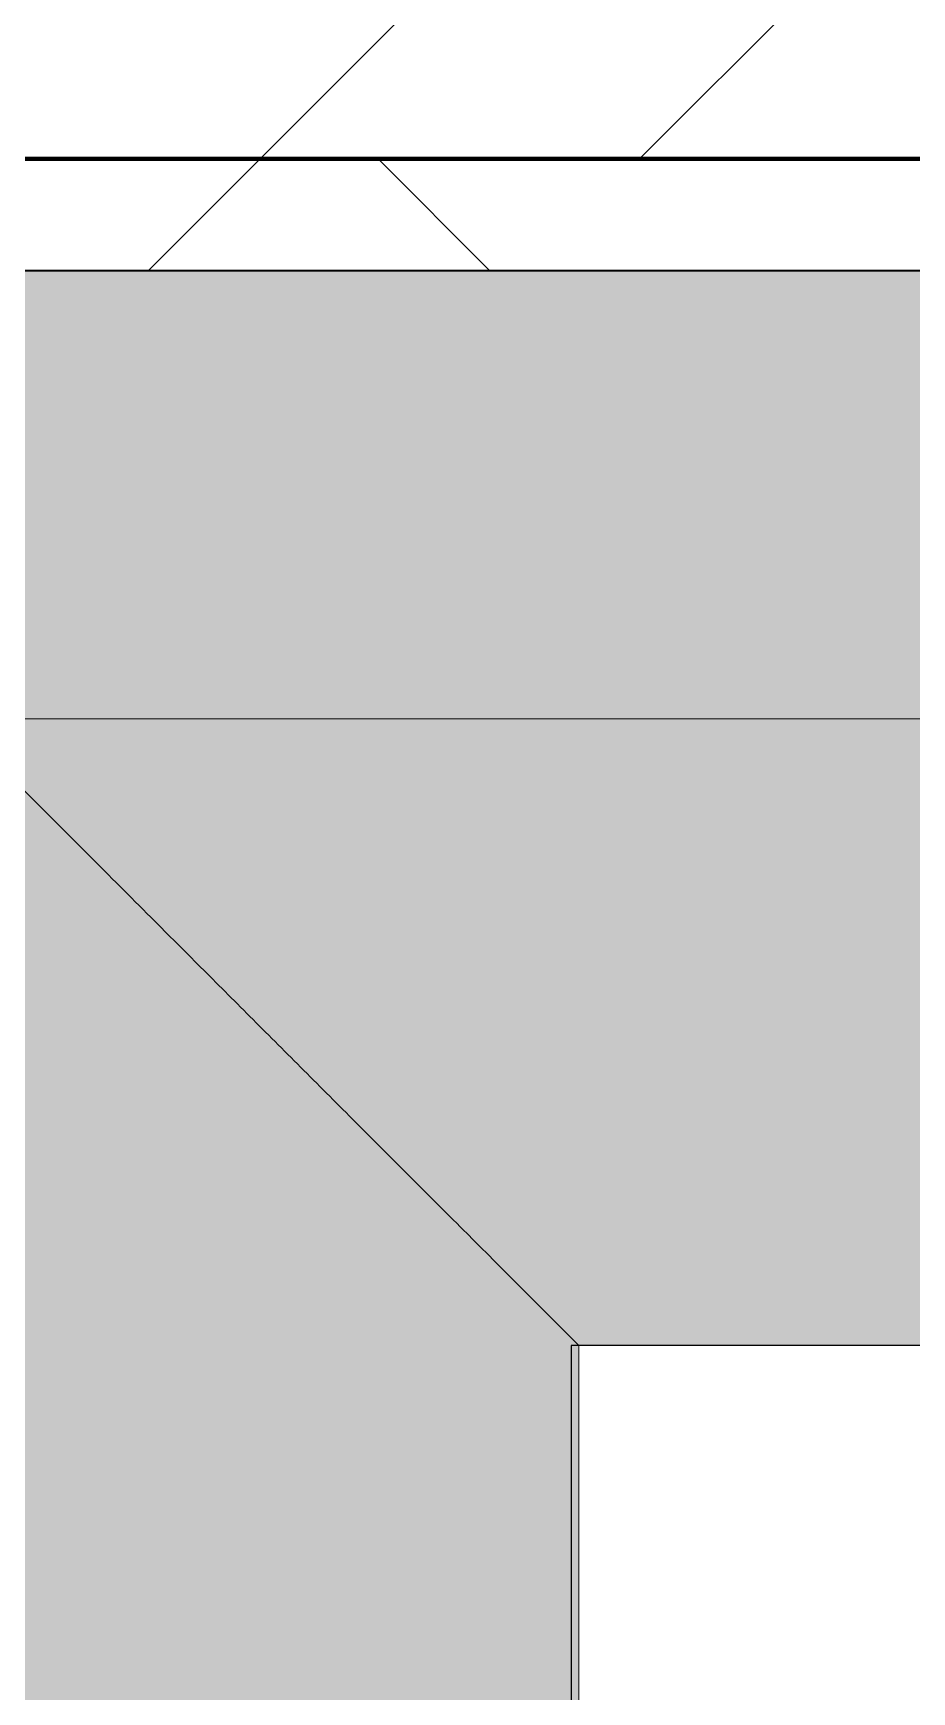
# Model space of a CAD drawing. Header units: millimetres. Extents: x -794334 to -714814, y -17806 to 22403.
# Drawn here: x -754681 to -754288, y 9259 to 10000 of the extents above; entities that cross this region are included whole.
import ezdxf
from ezdxf.xclip import XClip

# ---------------------------------------------------------------- set-up
doc = ezdxf.new("R2010")
doc.units = ezdxf.units.MM
doc.header["$XCLIPFRAME"] = 0
for name, color, linetype, lineweight in [('A-GENM', 1, 'Continuous', 9), ('A-GLAZ-CURT', 2, 'Continuous', 9), ('A-WALL', 5, 'Continuous', 35), ('A-WALL-FNSH', 2, 'Continuous', 35), ('A-WALL-PATT', 1, 'Continuous', 35)]:
    doc.layers.add(name, color=color, linetype=linetype, lineweight=lineweight)
doc.layers.add('A11_ALU.SOLID SHEET', color=2, linetype='Continuous')

# ---------------------------------------------------------------- blocks, each defined once
blk = doc.blocks.new('PPLS-PP19_Custom Tile Pattern - Custom Tile Pattern-V73-4252-01 ENLARGED CONCOURSE LEVEL - REFLECTED CEILING PLAN - SHEET 3')
at = {"layer": 'A-GLAZ-CURT'}
for p, q in [((-300, 0), (300, 0)), ((300, 0), (-300, 0)), ((195.99, 0), (213.31, 0)), ((213.31, 0), (195.99, 0)), ((230.06, 0), (300, 0)), ((-300, -50), (300, -50)), ((300, -50), (-300, -50))]:
    blk.add_line(p, q, dxfattribs=at)
for points, knots in [([(-115.82, 0), (-114.96, 0), (-110.41, 0), (-96.78, 0), (-71.33, 0), (-42.53, 0), (-12.78, 0), (4.23, 0), (9.64, 0), (10.14, 0), (10.18, 0)], [-5724.064692, -5724.064692, -5724.064692, -5724.064692, -5430.283136, -5103.229623, -4799.173296, -4065.652676, -3589.737505, -3285.047089, -3066.359526, -3044.715262, -3044.715262, -3044.715262, -3044.715262]), ([(-112.43, 0), (-103.99, 0), (-86.45, 0), (-63.44, 0), (-54.4, 0), (-48.53, 0), (-30.79, 0), (-18.03, 0), (8.61, 0), (15.02, 0), (22.91, 0), (31, 0), (39.04, 0), (51.19, 0), (58.74, 0), (61.34, 0), (61.45, 0)], [-4981.921265, -4981.921265, -4981.921265, -4981.921265, -4542.524482, -4008.285538, -3689.699207, -3546.54457, -3315.260113, -2864.387349, -2439.246196, -2084.094819, -1956.422387, -1818.904206, -1645.594513, -1443.202566, -1228.752106, -1120.932285, -1120.932285, -1120.932285, -1120.932285]), ([(31.18, 0), (25.97, 0), (11.99, 0), (-16.92, 0), (-47.42, 0), (-65.77, 0), (-66.37, 0), (-66.38, 0)], [-4496.803627, -4496.803627, -4496.803627, -4496.803627, -4222.080604, -3745.412743, -2981.410125, -2542.574734, -2498.224237, -2498.224237, -2498.224237, -2498.224237]), ([(76.63, 0), (74.8, 0), (67.65, 0), (53.52, 0), (37, 0), (24.07, 0), (12.82, 0), (-2.9, 0), (-20.62, 0), (-32.81, 0), (-44.85, 0), (-51.43, 0), (-51.79, 0)], [-3095.572228, -3095.572228, -3095.572228, -3095.572228, -2950.589685, -2634.532728, -2313.748533, -2106.613311, -1925.670641, -1617.263037, -1290.787923, -1039.307308, -819.71621, -644.910881, -644.910881, -644.910881, -644.910881]), ([(9.32, 0), (9.08, 0), (7.65, 0), (2.57, 0), (-12.23, 0), (-25.64, 0), (-36.63, 0), (-43.29, 0), (-44.6, 0)], [-2922.926651, -2922.926651, -2922.926651, -2922.926651, -2882.788014, -2720.818881, -2518.50168, -2125.455881, -1792.521578, -1713.800725, -1713.800725, -1713.800725, -1713.800725]), ([(-36.78, 0), (-32.43, 0), (-19.22, 0), (0.91, 0), (16.51, 0), (22.4, 0)], [-6191.144455, -6191.144455, -6191.144455, -6191.144455, -5862.463379, -5340.621928, -5030.30487, -5030.30487, -5030.30487, -5030.30487]), ([(30.82, 0), (29.27, 0), (20.14, 0), (3.54, 0), (-16.58, 0), (-34.76, 0), (-36.04, 0)], [-10462.034656, -10462.034656, -10462.034656, -10462.034656, -10363.088938, -9884.23066, -9424.652049, -9182.880979, -9182.880979, -9182.880979, -9182.880979]), ([(70.61, 0), (66.16, 0), (55.8, 0), (39.61, 0), (24.74, 0), (2.64, 0), (-17.84, 0), (-30.57, 0), (-31.82, 0), (-32, 0)], [-4647.237329, -4647.237329, -4647.237329, -4647.237329, -4326.416877, -4098.545751, -3766.694881, -3333.063701, -2994.501669, -2698.150104, -2614.070998, -2614.070998, -2614.070998, -2614.070998]), ([(-30.52, 0), (-27.11, 0), (-17.83, 0), (5.99, 0), (22.06, 0), (37.44, 0), (45.92, 0), (57.76, 0), (64.47, 0), (72.74, 0), (75.22, 0), (76.03, 0), (76.21, 0)], [-2323.618664, -2323.618664, -2323.618664, -2323.618664, -2142.497158, -1716.209403, -1206.526904, -1089.329421, -901.315459, -753.071572, -495.328968, -421.953223, -334.951786, -290.452333, -290.452333, -290.452333, -290.452333]), ([(8.33, 0), (8.19, 0), (7.18, 0), (0.32, 0), (-13.89, 0), (-24.92, 0), (-29.03, 0)], [-3574.286521, -3574.286521, -3574.286521, -3574.286521, -3526.962355, -3285.499107, -2903.012179, -2680.714891, -2680.714891, -2680.714891, -2680.714891]), ([(-28.57, 0), (-26.93, 0), (-20.29, 0), (-11.45, 0), (2.08, 0), (13.15, 0), (21.24, 0), (24.62, 0), (24.72, 0), (24.72, 0)], [-5361.429781, -5361.429781, -5361.429781, -5361.429781, -5261.36855, -5050.479954, -4785.90057, -4596.498881, -4445.288762, -4384.376941, -4376.041937, -4376.041937, -4376.041937, -4376.041937]), ([(-15.19, 0), (-13.07, 0), (7.48, 0), (42.82, 0), (72.46, 0), (88.74, 0), (90.69, 0)], [-461.142613, -461.142613, -461.142613, -461.142613, -429.606584, -390.253598, -346.313304, -340.322825, -340.322825, -340.322825, -340.322825]), ([(-2.63, 0), (-2.47, 0), (-1.22, 0), (4.92, 0), (15.97, 0), (22.54, 0), (24.49, 0)], [-226.825321, -226.825321, -226.825321, -226.825321, -220.269177, -206.416616, -198.214427, -187.717507, -187.717507, -187.717507, -187.717507]), ([(103.09, 0), (101.08, 0), (86.31, 0), (63.34, 0), (35.84, 0), (12, 0), (3.08, 0), (-1.67, 0), (-2.25, 0)], [-375.435014, -375.435014, -375.435014, -375.435014, -369.147452, -330.153101, -307.516438, -285.83788, -246.234814, -234.646884, -234.646884, -234.646884, -234.646884]), ([(24.69, 0), (24.54, 0), (20.99, 0), (15.48, 0), (10.8, 0), (9.63, 0)], [-4368.572414, -4368.572414, -4368.572414, -4368.572414, -4306.476363, -4080.000647, -3772.857994, -3772.857994, -3772.857994, -3772.857994]), ([(18.16, 0), (19.15, 0), (24.25, 0), (25.66, 0), (26.12, 0)], [-5700.113719, -5700.113719, -5700.113719, -5700.113719, -5554.232259, -5302.431367, -5302.431367, -5302.431367, -5302.431367]), ([(22.57, 0), (22.12, 0), (19.88, 0), (18.85, 0), (18.16, 0)], [-6004.223754, -6004.223754, -6004.223754, -6004.223754, -5972.647715, -5832.674503, -5832.674503, -5832.674503, -5832.674503]), ([(90.37, 0), (87.89, 0), (83.4, 0), (74.4, 0), (62.26, 0), (51.85, 0), (43.81, 0), (30.65, 0), (24.94, 0), (23.16, 0)], [-7376.617754, -7376.617754, -7376.617754, -7376.617754, -7135.649961, -6924.452779, -6738.82075, -6548.303034, -6314.283804, -6135.05769, -6017.757664, -6017.757664, -6017.757664, -6017.757664]), ([(23.25, 0), (31.66, 0), (49.45, 0), (70.92, 0), (82.12, 0), (83.66, 0)], [-5015.267115, -5015.267115, -5015.267115, -5015.267115, -4573.028122, -4094.177415, -3869.465285, -3869.465285, -3869.465285, -3869.465285]), ([(27.44, 0), (27.9, 0), (29.54, 0), (38.07, 0), (53.39, 0), (71.67, 0), (84.83, 0), (85.75, 0), (89.38, 0), (90.82, 0)], [-5037.309798, -5037.309798, -5037.309798, -5037.309798, -4887.603822, -4705.298446, -4353.683244, -3960.84581, -3759.045785, -3336.541051, -3048.898036, -3048.898036, -3048.898036, -3048.898036]), ([(27.89, 0), (29.09, 0), (33.4, 0), (48.37, 0), (67.96, 0), (83.01, 0), (90.33, 0)], [-147.777612, -147.777612, -147.777612, -147.777612, -135.792042, -118.513713, -97.899267, -75.885801, -75.885801, -75.885801, -75.885801]), ([(53.18, 0), (53.06, 0), (52.22, 0), (44.99, 0), (36.46, 0), (30.82, 0)], [-622.740158, -622.740158, -622.740158, -622.740158, -566.066452, -360.610861, 0, 0, 0, 0]), ([(136.44, 0), (121.66, 0), (86.93, 0), (51.16, 0), (31.18, 0)], [-106.750556, -106.750556, -106.750556, -106.750556, -59.610984, 0, 0, 0, 0]), ([(168.37, 0), (167.68, 0), (162.47, 0), (147.02, 0), (109.77, 0), (76.86, 0), (57.82, 0), (46.51, 0), (41.18, 0), (36.02, 0), (35.54, 0), (35.54, 0)], [-543.375029, -543.375029, -543.375029, -543.375029, -530.793311, -458.593899, -401.860199, -357.622665, -341.267687, -334.000314, -326.15566, -319.318397, -317.489778, -317.489778, -317.489778, -317.489778]), ([(36.29, 0), (37.77, 0), (48.82, 0), (64.79, 0), (80.95, 0), (90.75, 0), (91.08, 0)], [-314.598523, -314.598523, -314.598523, -314.598523, -305.899624, -287.17622, -249.500363, -248.179537, -248.179537, -248.179537, -248.179537]), ([(61.47, 0), (61.47, 0), (61.21, 0), (54.61, 0), (53.71, 0), (53.56, 0)], [-1113.311073, -1113.311073, -1113.311073, -1113.311073, -1096.402191, -891.204116, -747.28819, -747.28819, -747.28819, -747.28819]), ([(76.22, 0), (75.58, 0), (73.64, 0), (71.05, 0), (70.61, 0)], [-193.634889, -193.634889, -193.634889, -193.634889, -31.537676, 0, 0, 0, 0]), ([(114.39, 0), (114.2, 0), (112.08, 0), (105.42, 0), (95.95, 0), (92.48, 0), (91.12, 0)], [-8148.58938, -8148.58938, -8148.58938, -8148.58938, -8105.191388, -7723.759874, -7531.75727, -7400.687331, -7400.687331, -7400.687331, -7400.687331]), ([(91.13, 0), (106.91, 0), (122.67, 0), (138.28, 0), (138.53, 0)], [-339.867733, -339.867733, -339.867733, -339.867733, -291.370682, -290.5735, -290.5735, -290.5735, -290.5735]), ([(91.14, 0), (104.47, 0), (124.57, 0), (132.42, 0), (134.6, 0)], [-248.101056, -248.101056, -248.101056, -248.101056, -194.761443, -152.241002, -152.241002, -152.241002, -152.241002]), ([(91.14, 0), (94.88, 0), (106.39, 0), (116.36, 0), (128.63, 0), (128.95, 0)], [-75.065947, -75.065947, -75.065947, -75.065947, -63.759246, -39.050993, -35.895543, -35.895543, -35.895543, -35.895543]), ([(94.4, 0), (94.4, 0), (94.64, 0), (99.11, 0), (108.97, 0), (120.79, 0), (139.94, 0), (163.31, 0), (185.23, 0), (193.62, 0), (194.69, 0), (194.79, 0)], [-2348.345796, -2348.345796, -2348.345796, -2348.345796, -2310.419338, -2233.599744, -2052.234781, -1843.028543, -1530.39897, -1095.004608, -529.74427, -295.064701, -265.121568, -265.121568, -265.121568, -265.121568]), ([(129.02, 0), (129.02, 0), (124.41, 0), (122.35, 0), (114.96, 0), (108.04, 0), (103.09, 0)], [-35.386604, -35.386604, -35.386604, -35.386604, -31.430235, -22.807238, -15.488593, 0, 0, 0, 0]), ([(157.9, 0), (156.77, 0), (151.67, 0), (143.29, 0), (134.04, 0), (126.24, 0), (118.6, 0), (114.23, 0), (111.98, 0), (105.66, 0), (105.23, 0), (105.23, 0)], [-10292.955006, -10292.955006, -10292.955006, -10292.955006, -10098.273015, -9847.788484, -9677.714971, -9567.007022, -9453.21225, -9220.200448, -9012.77275, -8966.157302, -8929.495943, -8929.495943, -8929.495943, -8929.495943]), ([(105.26, 0), (105.52, 0), (111.01, 0), (112.65, 0), (113.59, 0)], [-8920.561005, -8920.561005, -8920.561005, -8920.561005, -8814.835624, -8577.462505, -8577.462505, -8577.462505, -8577.462505]), ([(128.58, 0), (128.8, 0), (130.16, 0), (139.26, 0), (152.67, 0), (161.24, 0), (162.19, 0), (162.75, 0)], [-633.326174, -633.326174, -633.326174, -633.326174, -627.736123, -618.981161, -602.094757, -592.980799, -581.414464, -581.414464, -581.414464, -581.414464]), ([(137.1, 0), (136, 0), (133.64, 0), (129.87, 0), (129.11, 0)], [-670.405967, -670.405967, -670.405967, -670.405967, -651.020627, -640.742133, -640.742133, -640.742133, -640.742133]), ([(193.8, 0), (193.33, 0), (190.11, 0), (183.13, 0), (171, 0), (161.95, 0), (161.28, 0), (158.35, 0), (157.85, 0), (157.77, 0)], [-11665.349007, -11665.349007, -11665.349007, -11665.349007, -11565.880756, -11105.624034, -10839.086983, -10768.332124, -10666.779182, -10580.760289, -10550.278881, -10550.278881, -10550.278881, -10550.278881]), ([(300, 0), (286.53, 0), (254.22, 0), (207.11, 0), (177.41, 0), (159.34, 0), (158.33, 0), (158.3, 0)], [-285.253232, -285.253232, -285.253232, -285.253232, -244.693688, -187.987675, -143.776725, -129.632772, -123.352749, -123.352749, -123.352749, -123.352749]), ([(159.07, 0), (159.13, 0), (160.84, 0), (165.21, 0), (174.15, 0), (185.98, 0), (208.82, 0), (219.42, 0), (230.06, 0)], [-115.643202, -115.643202, -115.643202, -115.643202, -114.681583, -87.660824, -65.295536, -41.623857, -24.459831, 0, 0, 0, 0]), ([(162.75, 0), (165.4, 0), (170.91, 0), (172.61, 0), (172.61, 0)], [-111.264224, -111.264224, -111.264224, -111.264224, -56.742688, -19.085662, -19.085662, -19.085662, -19.085662]), ([(226.6, 0), (224.47, 0), (220.31, 0), (200.27, 0), (182.99, 0), (174.27, 0), (169.67, 0), (168.99, 0)], [-9184.606027, -9184.606027, -9184.606027, -9184.606027, -9016.44624, -8717.832359, -8253.978395, -8152.463617, -8069.855175, -8069.855175, -8069.855175, -8069.855175]), ([(215.22, 0), (214.62, 0), (210.55, 0), (203.98, 0), (187.54, 0), (175.3, 0), (169.49, 0)], [-203.825446, -203.825446, -203.825446, -203.825446, -198.527383, -184.406837, -162.427601, -142.916156, -142.916156, -142.916156, -142.916156]), ([(171.51, 0), (176.48, 0), (193.23, 0), (201.73, 0), (208.81, 0), (212.87, 0), (221.75, 0), (226.86, 0)], [-7971.819559, -7971.819559, -7971.819559, -7971.819559, -7784.112253, -7606.717214, -7289.299508, -7042.621073, -6788.450184, -6788.450184, -6788.450184, -6788.450184]), ([(172.07, 0), (177.66, 0), (187.87, 0), (201.08, 0), (207.47, 0), (213.96, 0), (215.11, 0)], [-255.364076, -255.364076, -255.364076, -255.364076, -237.955587, -223.92608, -215.862851, -208.75215, -208.75215, -208.75215, -208.75215]), ([(219.9, 0), (220.86, 0), (227.84, 0), (242.06, 0), (246.54, 0), (246.96, 0)], [-10670.940496, -10670.940496, -10670.940496, -10670.940496, -10511.382485, -9925.173265, -9834.877357, -9834.877357, -9834.877357, -9834.877357]), ([(247.1, 0), (246.76, 0), (245.04, 0), (238.34, 0), (230.19, 0), (227.24, 0), (226.84, 0)], [-9649.085549, -9649.085549, -9649.085549, -9649.085549, -9581.591397, -9406.094246, -9221.510254, -9190.76515, -9190.76515, -9190.76515, -9190.76515]), ([(300, 0), (288.22, 0), (262, 0), (236.21, 0), (226.86, 0)], [-12528.858583, -12528.858583, -12528.858583, -12528.858583, -11905.454923, -11162.864862, -11162.864862, -11162.864862, -11162.864862]), ([(227.16, 0), (231.23, 0), (246.98, 0), (266.73, 0), (281.71, 0), (291.71, 0), (296.52, 0), (297.86, 0), (298.09, 0)], [-6783.57697, -6783.57697, -6783.57697, -6783.57697, -6582.165592, -6068.460911, -5766.029927, -5566.724884, -5280.360606, -5199.253518, -5199.253518, -5199.253518, -5199.253518]), ([(284.76, 0), (284.76, 0), (285.09, 0), (287.47, 0), (293.59, 0), (297.76, 0), (300, 0)], [-4110.630118, -4110.630118, -4110.630118, -4110.630118, -4053.389046, -3959.664717, -3862.421465, -3746.95702, -3746.95702, -3746.95702, -3746.95702]), ([(297.38, 0), (295.84, 0), (291.62, 0), (285.38, 0), (284.87, 0)], [-4803.172655, -4803.172655, -4803.172655, -4803.172655, -4358.271401, -4143.037883, -4143.037883, -4143.037883, -4143.037883])]:
    blk.add_open_spline(points, degree=3, knots=knots, dxfattribs=at)
for points in [[(24.49, 0), (25.23, 0), (25.72, 0), (26.04, 0)], [(80.35, 0), (79.57, 0), (78.27, 0), (76.63, 0)], [(84.06, 0), (83.48, 0), (82.41, 0), (81.72, 0)], [(91.14, 0), (92.36, 0), (93.53, 0), (94.33, 0)], [(168.74, 0), (168.74, 0), (169.81, 0), (171.51, 0)], [(195.11, 0), (194.91, 0), (194.44, 0), (193.8, 0)], [(225.84, 0), (222.47, 0), (219.86, 0), (219.02, 0)]]:
    blk.add_open_spline(points, degree=3, dxfattribs=at)
blk = doc.blocks.new('PPLS-PP19_Custom Tile Pattern - Custom Tile Pattern-V74-4252-01 ENLARGED CONCOURSE LEVEL - REFLECTED CEILING PLAN - SHEET 3')
at = {"layer": 'A-GLAZ-CURT'}
for p, q in [((-300, 0), (300, 0)), ((300, 0), (-300, 0)), ((-293.07, 0), (-275.75, 0)), ((-275.75, 0), (-293.07, 0)), ((-222.32, 0), (-205, 0)), ((-205, 0), (-222.32, 0)), ((-300, -50), (300, -50)), ((300, -50), (-300, -50))]:
    blk.add_line(p, q, dxfattribs=at)
at = {"layer": 'A-GLAZ-CURT', "flags": 128}
for points in [[(-300, 0), (-291.56, 0), (-283.3, 0), (-275.2, 0), (-267.26, 0), (-259.45, 0), (-251.77, 0), (-244.2, 0), (-237.36, 0)], [(-237.36, 0), (-244.39, 0), (-251.96, 0), (-259.67, 0), (-267.51, 0), (-275.48, 0), (-283.55, 0), (-291.73, 0), (-300, 0)], [(-169.65, 0), (-174.47, 0), (-179.49, 0), (-184.81, 0), (-190.44, 0), (-196.37, 0), (-202.58, 0), (-209.04, 0), (-215.73, 0), (-222.63, 0), (-229.72, 0), (-236.97, 0)], [(-236.74, 0), (-229.36, 0), (-222.06, 0), (-214.83, 0), (-207.71, 0), (-200.76, 0), (-194.02, 0), (-187.54, 0), (-181.38, 0), (-175.58, 0), (-170.25, 0)]]:
    blk.add_lwpolyline(points, dxfattribs=at)
at = {"layer": 'A-GLAZ-CURT'}
for points, knots in [([(-300, 0), (-284.65, 0), (-236.57, 0), (-174.61, 0), (-129.95, 0), (-112.43, 0), (-104.48, 0), (-101.65, 0)], [-5323.127839, -5323.127839, -5323.127839, -5323.127839, -4502.809032, -2700.551212, -1002.059161, -460.363443, -230.851514, -230.851514, -230.851514, -230.851514]), ([(-101.94, 0), (-111.77, 0), (-143.96, 0), (-202.69, 0), (-262.56, 0), (-294.48, 0), (-300, 0)], [-18185.849118, -18185.849118, -18185.849118, -18185.849118, -17136.203329, -15131.813646, -13729.592194, -13439.944408, -13439.944408, -13439.944408, -13439.944408]), ([(-137.88, 0), (-140.56, 0), (-147.66, 0), (-147.69, 0), (-158.72, 0), (-174.02, 0), (-185.59, 0), (-209.77, 0), (-232.01, 0), (-255.22, 0), (-262.59, 0), (-264.9, 0), (-265.4, 0)], [-3187.727384, -3187.727384, -3187.727384, -3187.727384, -2919.378265, -2477.344047, -2237.412286, -2029.680487, -1755.085331, -1400.429864, -858.079193, -543.655514, -208.940337, 0, 0, 0, 0]), ([(-258.6, 0), (-257.91, 0), (-254.26, 0), (-246.46, 0), (-239.86, 0), (-237.77, 0)], [-5722.54675, -5722.54675, -5722.54675, -5722.54675, -5657.471696, -5413.335975, -5300.076856, -5300.076856, -5300.076856, -5300.076856]), ([(-237.36, 0), (-232.3, 0), (-223.91, 0), (-213.1, 0), (-200.2, 0), (-186.58, 0), (-176.03, 0), (-169.5, 0)], [-5292.61794, -5292.61794, -5292.61794, -5292.61794, -5017.494783, -4832.723979, -4666.091899, -4349.945572, -4046.141294, -4046.141294, -4046.141294, -4046.141294]), ([(-169.48, 0), (-172.4, 0), (-181.52, 0), (-199.46, 0), (-216.65, 0), (-231.26, 0), (-233.46, 0), (-234, 0)], [-1923.098573, -1923.098573, -1923.098573, -1923.098573, -1763.376603, -1422.553702, -978.033455, -846.069444, -682.911962, -682.911962, -682.911962, -682.911962]), ([(-233.49, 0), (-233.44, 0), (-232.38, 0), (-230.74, 0), (-225.3, 0), (-223.63, 0)], [-455.274641, -455.274641, -455.274641, -455.274641, -440.605512, -119.536984, 0, 0, 0, 0]), ([(-223.63, 0), (-219.39, 0), (-206.17, 0), (-188.58, 0), (-174.99, 0), (-169.63, 0), (-169.48, 0)], [-5463.295695, -5463.295695, -5463.295695, -5463.295695, -5161.076232, -4739.070012, -4465.409639, -4457.914916, -4457.914916, -4457.914916, -4457.914916])]:
    blk.add_open_spline(points, degree=3, knots=knots, dxfattribs=at)
blk = doc.blocks.new('Curved Concourse Ceiling8 - Curved Concourse Ceiling-12516553-4252-01 ENLARGED CONCOURSE LEVEL - REFLECTED CEILING PLAN - SHEET 3')
at = {"layer": 'A-GENM'}
h = blk.add_hatch(color=256, dxfattribs=at)
h.paths.add_polyline_path([(-748821.9, 4129.02), (-748821.9, 9894.02), (-754917.32, 9894.02), (-754917.24, 4129.02), (-749214.91, 4129.02)])
h.paths.add_polyline_path([(-754645.01, 4329.02), (-754717.32, 4329.02), (-754717.32, 9694.02), (-749017.32, 9694.02), (-749017.32, 4329.02), (-753558.99, 4329.02)])
for points in [[(-754717.32, 4329.02), (-754437.32, 4609.02), (-754437.32, 9414.02), (-754717.32, 9694.02), (-754717.32, 4367.54)], [(-749297.32, 9414.02), (-749017.32, 9694.02), (-754717.32, 9694.02), (-754437.32, 9414.02), (-750300.93, 9414.02)]]:
    blk.add_hatch(color=256, dxfattribs=at).paths.add_polyline_path(points)
for p, q in [((-748817.32, 9894.02), (-754916.52, 9894.02)), ((-748817.32, 9894.02), (-754916.52, 9894.02)), ((-749017.32, 9694.02), (-754717.32, 9694.02)), ((-749017.32, 9694.02), (-754717.32, 9694.02)), ((-754437.32, 4609.02), (-754437.32, 9414.02)), ((-754437.32, 9414.02), (-749297.32, 9414.02)), ((-749297.32, 9414.02), (-754437.32, 9414.02)), ((-754437.32, 9414.02), (-754437.32, 4609.02))]:
    blk.add_line(p, q, dxfattribs=at)
blk.add_open_spline([(-754717.8, 9694.5), (-754705.45, 9682.14), (-754676.19, 9652.89), (-754637.15, 9613.83), (-754603.76, 9580.47), (-754581.64, 9558.3), (-754558.9, 9535.61), (-754535.58, 9512.27), (-754511.72, 9488.39), (-754479.26, 9456.01), (-754454.24, 9431.01), (-754437.32, 9414.02)], degree=3, knots=[0.5634623, 0.5634623, 0.5634623, 0.5634623, 0.6363636, 0.7272727, 0.7613636, 0.7954545, 0.8295455, 0.8636364, 0.8977273, 0.9318182, 1, 1, 1, 1], dxfattribs=at)
blk = doc.blocks.new('*U1029')
at = {"layer": 'A-GENM'}
blk.add_blockref('Curved Concourse Ceiling8 - Curved Concourse Ceiling-12516553-4252-01 ENLARGED CONCOURSE LEVEL - REFLECTED CEILING PLAN - SHEET 3', (778882.37, -3579.02), dxfattribs=at)
at = {"layer": 'A-GLAZ-CURT', "rotation": 180}
for name, p in [('PPLS-PP19_Custom Tile Pattern - Custom Tile Pattern-V74-4252-01 ENLARGED CONCOURSE LEVEL - REFLECTED CEILING PLAN - SHEET 3', (24000, 6315)), ('PPLS-PP19_Custom Tile Pattern - Custom Tile Pattern-V73-4252-01 ENLARGED CONCOURSE LEVEL - REFLECTED CEILING PLAN - SHEET 3', (24600, 6315))]:
    blk.add_blockref(name, p, dxfattribs=at)
blk = doc.blocks.new('*U1228')
for points in [[(0, 0), (6100, 0), (6100, 5765), (0, 5765)], [(480, 480), (5620, 480), (5620, 5285), (480, 5285)]]:
    blk.add_lwpolyline(points, close=True)
blk = doc.blocks.new('*U1630')
blk.add_lwpolyline([(-4139.52, 6315), (-75674.95, 6315), (-75674.95, 550), (-4139.52, 550)], close=True)
blk.add_blockref('*U1228', (-10239.52, 550))

msp = doc.modelspace()

# ---------------------------------------------------------------- block references
at = {"layer": 'A11_ALU.SOLID SHEET'}
ref = msp.add_blockref('*U1630', (-744681.24, 3579.02), dxfattribs=at)
XClip(ref).set_block_clipping_path([(-45802.4668593339, -9620.0029952967), (23702.8690583039, 10334.9999958097)])

# ---------------------------------------------------------------- next in the draw order: hatches: boundary and pattern name
at = {"layer": 'A-WALL-PATT', "lineweight": 9}
h = msp.add_hatch(dxfattribs=at)
h.set_pattern_fill('FP_2', color=256, style=0, pattern_type=2)
h.set_pattern_definition([(45, (0, 0), (-84.852814, 84.852814), [])])
h.paths.add_polyline_path([(-745742.17, 9944.02), (-745742.17, 10144.02), (-783082.17, 10144.02), (-783082.17, 9944.02), (-747042.87, 9944.02)])
h = msp.add_hatch(dxfattribs=at)
h.set_pattern_fill('FP_5', color=256, style=0, pattern_type=2)
h.set_pattern_definition([(45, (0, 0), (-212.13203, 212.13203), []), (135, (0, 0), (-212.13203, -212.13203), [])])
h.paths.add_polyline_path([(-748821.9, 9894.02), (-748821.9, 9944.02), (-783057.37, 9944.02), (-783057.37, 9894.02), (-749214.91, 9894.02)])

# ---------------------------------------------------------------- next in the draw order: linework, layer by layer
at = {"layer": 'A-WALL', "color": 7, "lineweight": 70}
for p, q in [((-783057.37, 9944.02), (-748821.9, 9944.02)), ((-748821.9, 9944.02), (-783057.37, 9944.02))]:
    msp.add_line(p, q, dxfattribs=at)
at = {"layer": 'A-WALL-FNSH', "color": 250}
msp.add_line((-748821.9, 9894.02), (-783057.37, 9894.02), dxfattribs=at)

# ---------------------------------------------------------------- next in the draw order: block references
msp.add_blockref('*U1029', (-778882.37, 3579.02))

doc.saveas('drawing.dxf')
